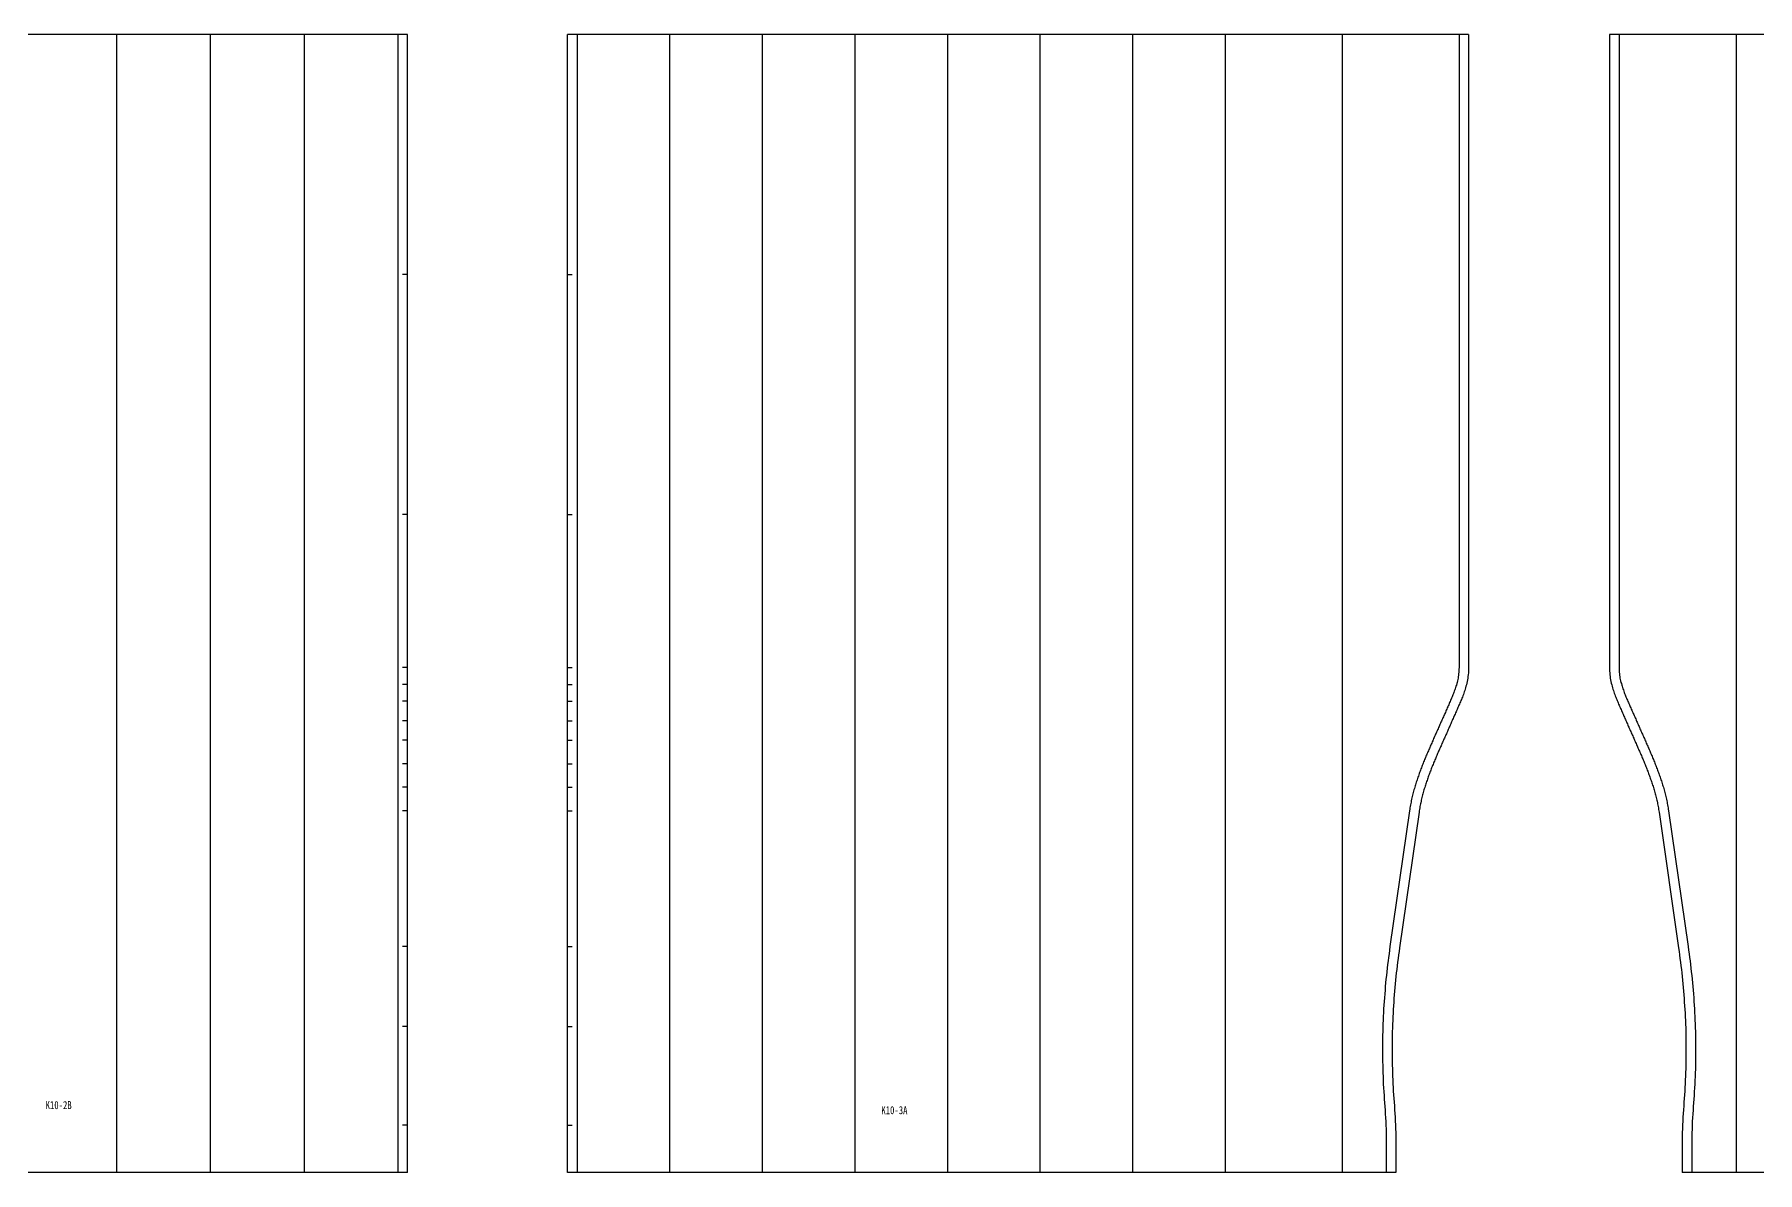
# Model space of a CAD drawing. Header units: millimetres. Extents: x 1725838 to 1745173, y -304752 to -289676.
# Drawn here: x 1730086 to 1732239, y -300550 to -299128 of the extents above; entities that cross this region are included whole.
import ezdxf

# ---------------------------------------------------------------- set-up
doc = ezdxf.new("R2010")
doc.units = ezdxf.units.MM
for name, color, linetype in [('剪口线', 7, 'Continuous'), ('文字', 7, 'Continuous'), ('缝头内线', 7, 'Continuous')]:
    doc.layers.add(name, color=color, linetype=linetype)
doc.styles.add('宋体平面', font='', dxfattribs={"width": 0.8})
doc.styles.get('宋体平面').set_extended_font_data('NSimSun')

msp = doc.modelspace()

# ---------------------------------------------------------------- linework, layer by layer
for p, q in [((1730551.9, -299127.6), (1729437.9, -299127.6)), ((1730551.9, -300550.1), (1730551.9, -299127.6)), ((1731878.3, -299127.6), (1730751.9, -299127.6)), ((1730751.9, -300550.1), (1730751.9, -299127.6)), ((1732516.8, -299127.6), (1732054.3, -299127.6)), ((1730551.9, -300550.1), (1729525.2, -300550.1)), ((1731787.4, -300550.1), (1730751.9, -300550.1)), ((1732516.8, -300550.1), (1732145.2, -300550.1))]:
    msp.add_line(p, q)
for points in [[(1731878.3, -299127.6), (1731878.3, -299919.3), (1731878.2, -299921.6), (1731878.1, -299923.6), (1731878, -299925.7), (1731877.8, -299927.8), (1731877.5, -299930), (1731877.2, -299932.2), (1731876.9, -299934.3), (1731876.5, -299936.4), (1731876, -299938.5), (1731875.5, -299940.4), (1731875, -299942.3), (1731874.5, -299944.1), (1731874, -299945.8), (1731873.4, -299947.6), (1731872.8, -299949.2), (1731872.3, -299950.9), (1731871.7, -299952.5), (1731871.1, -299954.1), (1731870.5, -299955.7), (1731869.9, -299957.2), (1731869.3, -299958.7), (1731868.7, -299960.2), (1731868, -299961.7), (1731867.4, -299963.1), (1731866.8, -299964.6), (1731866.2, -299966), (1731865.6, -299967.3), (1731865, -299968.7), (1731864.4, -299970.1), (1731863.8, -299971.5), (1731863.2, -299972.9), (1731862.6, -299974.2), (1731862, -299975.6), (1731861.4, -299977), (1731860.8, -299978.4), (1731860.1, -299979.7), (1731859.5, -299981.1), (1731858.9, -299982.5), (1731858.3, -299983.8), (1731857.7, -299985.2), (1731857.1, -299986.6), (1731856.5, -299988), (1731855.9, -299989.3), (1731855.3, -299990.7), (1731854.7, -299992.1), (1731854.1, -299993.4), (1731853.5, -299994.8), (1731852.9, -299996.2), (1731852.3, -299997.5), (1731851.7, -299998.9), (1731851.1, -300000.3), (1731850.5, -300001.6), (1731849.8, -300003), (1731849.2, -300004.4), (1731848.6, -300005.7), (1731848, -300007.1), (1731847.4, -300008.5), (1731846.8, -300009.8), (1731846.2, -300011.2), (1731845.6, -300012.5), (1731845, -300013.9), (1731844.4, -300015.3), (1731843.8, -300016.6), (1731843.2, -300018), (1731842.6, -300019.4), (1731842, -300020.7), (1731841.4, -300022.1), (1731840.8, -300023.5), (1731840.2, -300024.8), (1731839.6, -300026.2), (1731839, -300027.5), (1731838.4, -300028.9), (1731837.9, -300030.3), (1731837.3, -300031.7), (1731836.7, -300033), (1731836.1, -300034.4), (1731835.5, -300035.8), (1731835, -300037.2), (1731834.4, -300038.6), (1731833.8, -300039.9), (1731833.3, -300041.3), (1731832.7, -300042.7), (1731832.1, -300044.1), (1731831.6, -300045.5), (1731831, -300047), (1731830.5, -300048.4), (1731829.9, -300049.8), (1731829.4, -300051.2), (1731828.9, -300052.6), (1731828.3, -300054.1), (1731827.8, -300055.5), (1731827.3, -300057), (1731826.8, -300058.4), (1731826.3, -300059.9), (1731825.8, -300061.4), (1731825.3, -300062.9), (1731824.8, -300064.3), (1731824.3, -300065.8), (1731823.8, -300067.3), (1731823.4, -300068.8), (1731822.9, -300070.4), (1731822.4, -300071.9), (1731822, -300073.4), (1731821.6, -300075), (1731821.1, -300076.6), (1731820.7, -300078.1), (1731820.3, -300079.7), (1731819.9, -300081.3), (1731819.5, -300082.9), (1731819.1, -300084.5), (1731818.8, -300086.1), (1731818.4, -300087.8), (1731818.1, -300089.4), (1731817.8, -300091), (1731817.5, -300092.7), (1731817.2, -300094.4), (1731816.9, -300096.2), (1731816.6, -300097.9), (1731816.3, -300099.6), (1731791.9, -300269.2), (1731791.3, -300273.6), (1731790.7, -300278.1), (1731790.1, -300282.6), (1731789.5, -300287.1), (1731789, -300291.6), (1731788.4, -300296.1), (1731787.9, -300300.6), (1731787.4, -300305.1), (1731787, -300309.6), (1731786.5, -300314.2), (1731786.1, -300318.7), (1731785.7, -300323.3), (1731785.3, -300327.9), (1731785, -300332.4), (1731784.7, -300337), (1731784.4, -300341.6), (1731784.1, -300346.3), (1731783.8, -300350.9), (1731783.6, -300355.5), (1731783.4, -300360.1), (1731783.2, -300364.8), (1731783.1, -300369.4), (1731782.9, -300374), (1731782.8, -300378.7), (1731782.7, -300383.3), (1731782.7, -300388), (1731782.7, -300392.6), (1731782.6, -300397.3), (1731782.7, -300401.9), (1731782.7, -300406.6), (1731782.8, -300411.2), (1731782.8, -300415.9), (1731783, -300420.5), (1731783.1, -300425.1), (1731783.3, -300429.8), (1731783.5, -300434.4), (1731783.7, -300439), (1731784, -300443.6), (1731784.2, -300448.2), (1731784.5, -300452.9), (1731784.8, -300457.5), (1731785.2, -300462.1), (1731785.5, -300466.8), (1731785.8, -300471.5), (1731786.1, -300476.2), (1731786.4, -300480.9), (1731786.7, -300485.7), (1731786.9, -300490.5), (1731787.1, -300495.3), (1731787.2, -300500.1), (1731787.3, -300504.9), (1731787.3, -300509.7), (1731787.4, -300514.4), (1731787.4, -300550.1)], [(1732054.3, -299127.6), (1732054.3, -299919.3), (1732054.4, -299921.6), (1732054.5, -299923.6), (1732054.7, -299925.7), (1732054.8, -299927.8), (1732055.1, -299930), (1732055.4, -299932.2), (1732055.7, -299934.3), (1732056.2, -299936.4), (1732056.6, -299938.5), (1732057.1, -299940.4), (1732057.6, -299942.3), (1732058.1, -299944.1), (1732058.7, -299945.8), (1732059.2, -299947.6), (1732059.8, -299949.2), (1732060.4, -299950.9), (1732060.9, -299952.5), (1732061.5, -299954.1), (1732062.1, -299955.7), (1732062.7, -299957.2), (1732063.4, -299958.7), (1732064, -299960.2), (1732064.6, -299961.7), (1732065.2, -299963.1), (1732065.8, -299964.6), (1732066.4, -299966), (1732067, -299967.3), (1732067.6, -299968.7), (1732068.2, -299970.1), (1732068.8, -299971.5), (1732069.5, -299972.9), (1732070.1, -299974.2), (1732070.7, -299975.6), (1732071.3, -299977), (1732071.9, -299978.4), (1732072.5, -299979.7), (1732073.1, -299981.1), (1732073.7, -299982.5), (1732074.3, -299983.8), (1732074.9, -299985.2), (1732075.5, -299986.6), (1732076.1, -299988), (1732076.7, -299989.3), (1732077.3, -299990.7), (1732077.9, -299992.1), (1732078.5, -299993.4), (1732079.1, -299994.8), (1732079.7, -299996.2), (1732080.4, -299997.5), (1732081, -299998.9), (1732081.6, -300000.3), (1732082.2, -300001.6), (1732082.8, -300003), (1732083.4, -300004.4), (1732084, -300005.7), (1732084.6, -300007.1), (1732085.2, -300008.5), (1732085.8, -300009.8), (1732086.4, -300011.2), (1732087, -300012.5), (1732087.6, -300013.9), (1732088.2, -300015.3), (1732088.8, -300016.6), (1732089.4, -300018), (1732090, -300019.4), (1732090.6, -300020.7), (1732091.2, -300022.1), (1732091.8, -300023.5), (1732092.4, -300024.8), (1732093, -300026.2), (1732093.6, -300027.5), (1732094.2, -300028.9), (1732094.8, -300030.3), (1732095.3, -300031.7), (1732095.9, -300033), (1732096.5, -300034.4), (1732097.1, -300035.8), (1732097.7, -300037.2), (1732098.2, -300038.6), (1732098.8, -300039.9), (1732099.4, -300041.3), (1732099.9, -300042.7), (1732100.5, -300044.1), (1732101, -300045.5), (1732101.6, -300047), (1732102.1, -300048.4), (1732102.7, -300049.8), (1732103.2, -300051.2), (1732103.7, -300052.6), (1732104.3, -300054.1), (1732104.8, -300055.5), (1732105.3, -300057), (1732105.8, -300058.4), (1732106.3, -300059.9), (1732106.8, -300061.4), (1732107.3, -300062.9), (1732107.8, -300064.3), (1732108.3, -300065.8), (1732108.8, -300067.3), (1732109.3, -300068.8), (1732109.7, -300070.4), (1732110.2, -300071.9), (1732110.6, -300073.4), (1732111.1, -300075), (1732111.5, -300076.6), (1732111.9, -300078.1), (1732112.3, -300079.7), (1732112.7, -300081.3), (1732113.1, -300082.9), (1732113.5, -300084.5), (1732113.9, -300086.1), (1732114.2, -300087.8), (1732114.5, -300089.4), (1732114.9, -300091), (1732115.2, -300092.7), (1732115.5, -300094.4), (1732115.7, -300096.2), (1732116, -300097.9), (1732116.3, -300099.6), (1732140.7, -300269.2), (1732141.3, -300273.6), (1732141.9, -300278.1), (1732142.5, -300282.6), (1732143.1, -300287.1), (1732143.6, -300291.6), (1732144.2, -300296.1), (1732144.7, -300300.6), (1732145.2, -300305.1), (1732145.7, -300309.6), (1732146.1, -300314.2), (1732146.5, -300318.7), (1732146.9, -300323.3), (1732147.3, -300327.9), (1732147.6, -300332.4), (1732147.9, -300337), (1732148.2, -300341.6), (1732148.5, -300346.3), (1732148.8, -300350.9), (1732149, -300355.5), (1732149.2, -300360.1), (1732149.4, -300364.8), (1732149.6, -300369.4), (1732149.7, -300374), (1732149.8, -300378.7), (1732149.9, -300383.3), (1732149.9, -300388), (1732150, -300392.6), (1732150, -300397.3), (1732150, -300401.9), (1732149.9, -300406.6), (1732149.9, -300411.2), (1732149.8, -300415.9), (1732149.7, -300420.5), (1732149.5, -300425.1), (1732149.3, -300429.8), (1732149.1, -300434.4), (1732148.9, -300439), (1732148.7, -300443.6), (1732148.4, -300448.2), (1732148.1, -300452.9), (1732147.8, -300457.5), (1732147.5, -300462.1), (1732147.1, -300466.8), (1732146.8, -300471.5), (1732146.5, -300476.2), (1732146.2, -300480.9), (1732145.9, -300485.7), (1732145.7, -300490.5), (1732145.6, -300495.3), (1732145.4, -300500.1), (1732145.4, -300504.9), (1732145.3, -300509.7), (1732145.2, -300514.4), (1732145.2, -300550.1)]]:
    msp.add_lwpolyline(points)
at = {"layer": '剪口线', "color": 2}
for p, q in [((1730551.9, -299427.6), (1730545.9, -299427.6)), ((1730751.9, -299427.6), (1730757.9, -299427.6)), ((1730551.9, -299727.6), (1730545.9, -299727.6)), ((1730751.9, -299727.6), (1730757.9, -299727.6)), ((1730551.9, -299919), (1730545.9, -299919)), ((1730751.9, -299919), (1730757.9, -299919)), ((1730551.9, -299940), (1730545.9, -299940)), ((1730751.9, -299940), (1730757.9, -299940)), ((1730551.9, -299961), (1730545.9, -299961)), ((1730751.9, -299961), (1730757.9, -299961)), ((1730551.9, -299985.4), (1730545.9, -299985.4)), ((1730751.9, -299985.4), (1730757.9, -299985.4)), ((1730551.9, -300009.7), (1730545.9, -300009.7)), ((1730751.9, -300009.7), (1730757.9, -300009.7)), ((1730551.9, -300039.1), (1730545.9, -300039.1)), ((1730751.9, -300039.1), (1730757.9, -300039.1)), ((1730551.9, -300068.5), (1730545.9, -300068.5)), ((1730751.9, -300068.5), (1730757.9, -300068.5)), ((1730551.9, -300097.8), (1730545.9, -300097.8)), ((1730751.9, -300097.8), (1730757.9, -300097.8)), ((1730551.9, -300267.5), (1730545.9, -300267.5)), ((1730751.9, -300267.5), (1730757.9, -300267.5)), ((1730551.9, -300367.4), (1730545.9, -300367.4)), ((1730751.9, -300367.4), (1730757.9, -300367.4)), ((1730551.9, -300490.9), (1730545.9, -300490.9)), ((1730751.9, -300490.9), (1730757.9, -300490.9))]:
    msp.add_line(p, q, dxfattribs=at)
at = {"layer": '文字', "color": 3}
for p, q in [((1730188.4, -299127.6), (1730188.4, -300550.1)), ((1730305.5, -299127.6), (1730305.5, -300550.1)), ((1730422.7, -299127.6), (1730422.7, -300550.1)), ((1730879.6, -299127.6), (1730879.6, -300550.1)), ((1730995.4, -299127.6), (1730995.4, -300550.1)), ((1731111.1, -299127.6), (1731111.1, -300550.1)), ((1731226.8, -299127.6), (1731226.8, -300550.1)), ((1731342.5, -299127.6), (1731342.5, -300550.1)), ((1731458.3, -299127.6), (1731458.3, -300550.1)), ((1731574, -299127.6), (1731574, -300550.1)), ((1731720.1, -299127.6), (1731720.1, -300550.1)), ((1732212.5, -299127.6), (1732212.5, -300550.1))]:
    msp.add_line(p, q, dxfattribs=at)
at = {"layer": '缝头内线', "color": 1}
for p, q in [((1730539.9, -299127.6), (1730539.9, -300550.1)), ((1730763.9, -299127.6), (1730763.9, -300550.1))]:
    msp.add_line(p, q, dxfattribs=at)
for points in [[(1731866.3, -299127.6), (1731866.3, -299919), (1731866.2, -299920.9), (1731866.1, -299922.9), (1731866, -299924.8), (1731865.8, -299926.7), (1731865.6, -299928.5), (1731865.4, -299930.4), (1731865.1, -299932.2), (1731864.7, -299933.9), (1731864.3, -299935.7), (1731863.9, -299937.4), (1731863.5, -299939), (1731863, -299940.7), (1731862.5, -299942.3), (1731862, -299943.8), (1731861.5, -299945.4), (1731861, -299946.9), (1731860.4, -299948.4), (1731859.9, -299949.9), (1731859.3, -299951.3), (1731858.7, -299952.8), (1731858.2, -299954.2), (1731857.6, -299955.6), (1731857, -299957), (1731856.4, -299958.4), (1731855.8, -299959.8), (1731855.2, -299961.2), (1731854.6, -299962.5), (1731854, -299963.9), (1731853.4, -299965.3), (1731852.8, -299966.7), (1731852.2, -299968), (1731851.6, -299969.4), (1731851, -299970.8), (1731850.4, -299972.2), (1731849.8, -299973.5), (1731849.2, -299974.9), (1731848.6, -299976.3), (1731848, -299977.6), (1731847.4, -299979), (1731846.7, -299980.4), (1731846.1, -299981.7), (1731845.5, -299983.1), (1731844.9, -299984.5), (1731844.3, -299985.8), (1731843.7, -299987.2), (1731843.1, -299988.6), (1731842.5, -299989.9), (1731841.9, -299991.3), (1731841.3, -299992.7), (1731840.7, -299994), (1731840.1, -299995.4), (1731839.5, -299996.8), (1731838.9, -299998.1), (1731838.3, -299999.5), (1731837.7, -300000.9), (1731837.1, -300002.2), (1731836.5, -300003.6), (1731835.8, -300005), (1731835.2, -300006.3), (1731834.6, -300007.7), (1731834, -300009.1), (1731833.4, -300010.4), (1731832.8, -300011.8), (1731832.2, -300013.2), (1731831.6, -300014.5), (1731831, -300015.9), (1731830.4, -300017.3), (1731829.8, -300018.7), (1731829.2, -300020), (1731828.6, -300021.4), (1731828, -300022.8), (1731827.4, -300024.2), (1731826.8, -300025.6), (1731826.2, -300027), (1731825.6, -300028.4), (1731825, -300029.8), (1731824.5, -300031.2), (1731823.9, -300032.6), (1731823.3, -300034), (1731822.7, -300035.4), (1731822.1, -300036.8), (1731821.6, -300038.3), (1731821, -300039.7), (1731820.4, -300041.2), (1731819.9, -300042.6), (1731819.3, -300044.1), (1731818.7, -300045.5), (1731818.2, -300047), (1731817.6, -300048.5), (1731817.1, -300050), (1731816.5, -300051.5), (1731816, -300053), (1731815.5, -300054.5), (1731814.9, -300056), (1731814.4, -300057.5), (1731813.9, -300059.1), (1731813.4, -300060.6), (1731812.9, -300062.2), (1731812.4, -300063.7), (1731811.9, -300065.3), (1731811.4, -300066.9), (1731810.9, -300068.5), (1731810.5, -300070.1), (1731810, -300071.8), (1731809.6, -300073.4), (1731809.1, -300075.1), (1731808.7, -300076.7), (1731808.3, -300078.4), (1731807.8, -300080.1), (1731807.4, -300081.8), (1731807.1, -300083.6), (1731806.7, -300085.3), (1731806.3, -300087), (1731806, -300088.8), (1731805.6, -300090.6), (1731805.3, -300092.4), (1731805, -300094.2), (1731804.7, -300096), (1731804.4, -300097.8), (1731780, -300267.5), (1731779.4, -300272), (1731778.8, -300276.6), (1731778.2, -300281.1), (1731777.6, -300285.6), (1731777.1, -300290.2), (1731776.5, -300294.7), (1731776, -300299.3), (1731775.5, -300303.8), (1731775, -300308.4), (1731774.6, -300313), (1731774.2, -300317.7), (1731773.8, -300322.3), (1731773.4, -300326.9), (1731773, -300331.6), (1731772.7, -300336.2), (1731772.4, -300340.9), (1731772.1, -300345.6), (1731771.9, -300350.2), (1731771.6, -300354.9), (1731771.4, -300359.6), (1731771.2, -300364.3), (1731771.1, -300369), (1731770.9, -300373.7), (1731770.8, -300378.4), (1731770.7, -300383.1), (1731770.7, -300387.9), (1731770.7, -300392.6), (1731770.6, -300397.3), (1731770.7, -300402), (1731770.7, -300406.7), (1731770.8, -300411.4), (1731770.9, -300416.1), (1731771, -300420.8), (1731771.1, -300425.6), (1731771.3, -300430.2), (1731771.5, -300434.9), (1731771.7, -300439.6), (1731772, -300444.3), (1731772.3, -300449), (1731772.6, -300453.6), (1731772.9, -300458.3), (1731773.2, -300463), (1731773.5, -300467.6), (1731773.8, -300472.3), (1731774.1, -300476.9), (1731774.4, -300481.6), (1731774.7, -300486.3), (1731774.9, -300491), (1731775.1, -300495.7), (1731775.2, -300500.4), (1731775.3, -300505.1), (1731775.3, -300509.8), (1731775.4, -300514.5), (1731775.4, -300550.1)], [(1732066.3, -299127.6), (1732066.3, -299919), (1732066.4, -299920.9), (1732066.5, -299922.9), (1732066.6, -299924.8), (1732066.8, -299926.7), (1732067, -299928.5), (1732067.2, -299930.4), (1732067.5, -299932.2), (1732067.9, -299933.9), (1732068.3, -299935.7), (1732068.7, -299937.4), (1732069.2, -299939), (1732069.6, -299940.7), (1732070.1, -299942.3), (1732070.6, -299943.8), (1732071.1, -299945.4), (1732071.7, -299946.9), (1732072.2, -299948.4), (1732072.8, -299949.9), (1732073.3, -299951.3), (1732073.9, -299952.8), (1732074.5, -299954.2), (1732075, -299955.6), (1732075.6, -299957), (1732076.2, -299958.4), (1732076.8, -299959.8), (1732077.4, -299961.2), (1732078, -299962.5), (1732078.6, -299963.9), (1732079.2, -299965.3), (1732079.8, -299966.7), (1732080.4, -299968), (1732081, -299969.4), (1732081.6, -299970.8), (1732082.2, -299972.2), (1732082.9, -299973.5), (1732083.5, -299974.9), (1732084.1, -299976.3), (1732084.7, -299977.6), (1732085.3, -299979), (1732085.9, -299980.4), (1732086.5, -299981.7), (1732087.1, -299983.1), (1732087.7, -299984.5), (1732088.3, -299985.8), (1732088.9, -299987.2), (1732089.5, -299988.6), (1732090.1, -299989.9), (1732090.7, -299991.3), (1732091.3, -299992.7), (1732091.9, -299994), (1732092.5, -299995.4), (1732093.1, -299996.8), (1732093.7, -299998.1), (1732094.4, -299999.5), (1732095, -300000.9), (1732095.6, -300002.2), (1732096.2, -300003.6), (1732096.8, -300005), (1732097.4, -300006.3), (1732098, -300007.7), (1732098.6, -300009.1), (1732099.2, -300010.4), (1732099.8, -300011.8), (1732100.4, -300013.2), (1732101, -300014.5), (1732101.6, -300015.9), (1732102.2, -300017.3), (1732102.8, -300018.7), (1732103.4, -300020), (1732104, -300021.4), (1732104.6, -300022.8), (1732105.2, -300024.2), (1732105.8, -300025.6), (1732106.4, -300027), (1732107, -300028.4), (1732107.6, -300029.8), (1732108.2, -300031.2), (1732108.7, -300032.6), (1732109.3, -300034), (1732109.9, -300035.4), (1732110.5, -300036.8), (1732111.1, -300038.3), (1732111.6, -300039.7), (1732112.2, -300041.2), (1732112.8, -300042.6), (1732113.3, -300044.1), (1732113.9, -300045.5), (1732114.4, -300047), (1732115, -300048.5), (1732115.5, -300050), (1732116.1, -300051.5), (1732116.6, -300053), (1732117.2, -300054.5), (1732117.7, -300056), (1732118.2, -300057.5), (1732118.7, -300059.1), (1732119.2, -300060.6), (1732119.7, -300062.2), (1732120.2, -300063.7), (1732120.7, -300065.3), (1732121.2, -300066.9), (1732121.7, -300068.5), (1732122.2, -300070.1), (1732122.6, -300071.8), (1732123.1, -300073.4), (1732123.5, -300075.1), (1732123.9, -300076.7), (1732124.4, -300078.4), (1732124.8, -300080.1), (1732125.2, -300081.8), (1732125.6, -300083.6), (1732125.9, -300085.3), (1732126.3, -300087), (1732126.6, -300088.8), (1732127, -300090.6), (1732127.3, -300092.4), (1732127.6, -300094.2), (1732127.9, -300096), (1732128.2, -300097.8), (1732152.6, -300267.5), (1732153.2, -300272), (1732153.8, -300276.6), (1732154.4, -300281.1), (1732155, -300285.6), (1732155.6, -300290.2), (1732156.1, -300294.7), (1732156.6, -300299.3), (1732157.1, -300303.8), (1732157.6, -300308.4), (1732158, -300313), (1732158.5, -300317.7), (1732158.9, -300322.3), (1732159.2, -300326.9), (1732159.6, -300331.6), (1732159.9, -300336.2), (1732160.2, -300340.9), (1732160.5, -300345.6), (1732160.8, -300350.2), (1732161, -300354.9), (1732161.2, -300359.6), (1732161.4, -300364.3), (1732161.5, -300369), (1732161.7, -300373.7), (1732161.8, -300378.4), (1732161.9, -300383.1), (1732161.9, -300387.9), (1732162, -300392.6), (1732162, -300397.3), (1732162, -300402), (1732161.9, -300406.7), (1732161.9, -300411.4), (1732161.8, -300416.1), (1732161.7, -300420.8), (1732161.5, -300425.6), (1732161.3, -300430.2), (1732161.1, -300434.9), (1732160.9, -300439.6), (1732160.6, -300444.3), (1732160.4, -300449), (1732160.1, -300453.6), (1732159.8, -300458.3), (1732159.4, -300463), (1732159.1, -300467.6), (1732158.8, -300472.3), (1732158.5, -300476.9), (1732158.2, -300481.6), (1732157.9, -300486.3), (1732157.7, -300491), (1732157.5, -300495.7), (1732157.4, -300500.4), (1732157.3, -300505.1), (1732157.3, -300509.8), (1732157.2, -300514.5), (1732157.2, -300550.1)]]:
    msp.add_lwpolyline(points, dxfattribs=at)

# ---------------------------------------------------------------- texts
at = {"color": 3, "char_height": 10, "attachment_point": 5, "style": '宋体平面'}
for s, insert in [('\\A1;K10-2B', (1730116, -300465.9)), ('\\A1;K10-3A', (1731160.6, -300472.2))]:
    msp.add_mtext(s, dxfattribs=dict(at, insert=insert))

doc.saveas('drawing.dxf')
